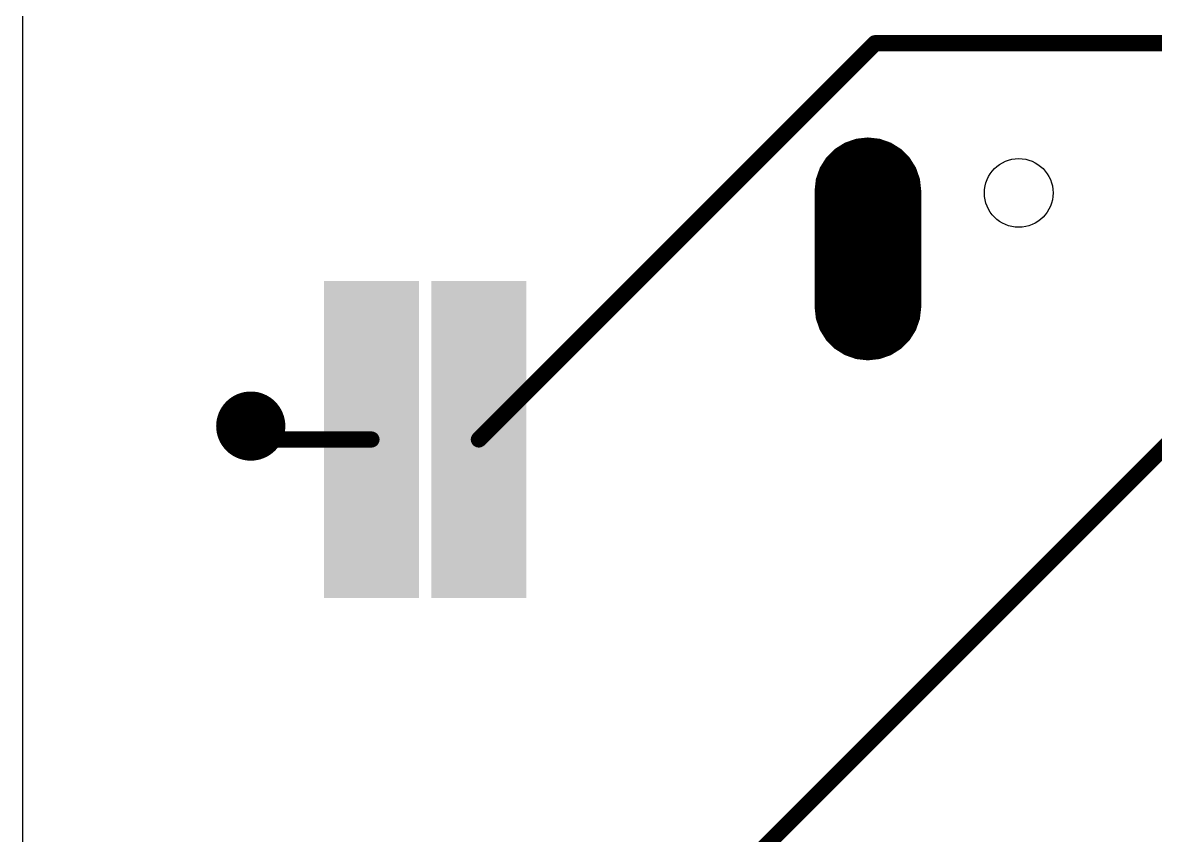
# Model space of a CAD drawing. Extents: x 71.1 to 96.5, y 45.7 to 74.6.
# Drawn here: x 71.12 to 81.84, y 62.8 to 70.49 of the extents above; entities that cross this region are included whole.
import ezdxf

# ---------------------------------------------------------------- set-up
doc = ezdxf.new("R2010")
doc.units = 0
for name, color, linetype in [('16', 132, 'CONTINUOUS'), ('17', 110, 'CONTINUOUS'), ('18', 110, 'CONTINUOUS'), ('20', 31, 'CONTINUOUS'), ('24', 53, 'CONTINUOUS')]:
    doc.layers.add(name, color=color, linetype=linetype)

# ---------------------------------------------------------------- blocks, each defined once
blk = doc.blocks.new('RECT')
blk.add_solid([(-0.5, -0.5), (0.5, -0.5), (-0.5, 0.5), (0.5, 0.5)])
blk = doc.blocks.new('LONGP100')
at = {"const_width": 1}
blk.add_lwpolyline([(-0.5, 0), (0.5, 0)], dxfattribs=at)
at = {"const_width": 0.5}
for points in [[(-0.5, 0.25, 1), (-0.5, -0.25)], [(0.5, -0.25, 1), (0.5, 0.25)]]:
    blk.add_lwpolyline(points, format="xyb", dxfattribs=at)
blk = doc.blocks.new('ROUNDV')
at = {"const_width": 0.5}
blk.add_lwpolyline([(0, -0.25, 1), (0, 0.25, 1), (0, -0.25)], format="xyb", dxfattribs=at)

msp = doc.modelspace()

# ---------------------------------------------------------------- linework, layer by layer
at = {"layer": '16'}
for points, const_width in [([(75.438, 66.548), (79.1892, 70.2992)], 0.1524), ([(79.1892, 70.2992), (88.7048, 70.2992)], 0.1524), ([(79.0097, 69.3895), (78.9041, 69.3525)], 0.01), ([(78.9541, 69.37), (79.2879, 69.37)], 0.01), ([(78.9827, 69.38), (79.2593, 69.38)], 0.01), ([(79.121, 69.402), (79.0097, 69.3895)], 0.01), ([(79.0145, 69.39), (79.2275, 69.39)], 0.01), ([(79.1033, 69.4), (79.1388, 69.4)], 0.01), ([(79.2323, 69.3895), (79.121, 69.402)], 0.01), ([(79.3379, 69.3525), (79.2323, 69.3895)], 0.01), ([(78.8093, 69.2929), (78.7301, 69.2137)], 0.01), ([(78.7763, 69.26), (79.4657, 69.26)], 0.01), ([(78.7863, 69.27), (79.4557, 69.27)], 0.01), ([(78.7963, 69.28), (79.4457, 69.28)], 0.01), ([(78.8063, 69.29), (79.4357, 69.29)], 0.01), ([(78.9041, 69.3525), (78.8093, 69.2929)], 0.01), ([(78.8205, 69.3), (79.4215, 69.3)], 0.01), ([(78.8364, 69.31), (79.4056, 69.31)], 0.01), ([(78.8524, 69.32), (79.3896, 69.32)], 0.01), ([(78.8683, 69.33), (79.3737, 69.33)], 0.01), ([(78.8842, 69.34), (79.3578, 69.34)], 0.01), ([(78.9001, 69.35), (79.3419, 69.35)], 0.01), ([(78.9255, 69.36), (79.3165, 69.36)], 0.01), ([(79.4327, 69.2929), (79.3379, 69.3525)], 0.01), ([(79.5119, 69.2137), (79.4327, 69.2929)], 0.01), ([(78.7301, 69.2137), (78.6705, 69.1189)], 0.01), ([(78.6963, 69.16), (79.5457, 69.16)], 0.01), ([(78.7026, 69.17), (79.5394, 69.17)], 0.01), ([(78.7089, 69.18), (79.5331, 69.18)], 0.01), ([(78.7152, 69.19), (79.5268, 69.19)], 0.01), ([(78.7215, 69.2), (79.5206, 69.2)], 0.01), ([(78.7277, 69.21), (79.5143, 69.21)], 0.01), ([(78.7363, 69.22), (79.5057, 69.22)], 0.01), ([(78.7463, 69.23), (79.4957, 69.23)], 0.01), ([(78.7563, 69.24), (79.4857, 69.24)], 0.01), ([(78.7663, 69.25), (79.4757, 69.25)], 0.01), ([(79.5715, 69.1189), (79.5119, 69.2137)], 0.01), ([(78.6705, 69.1189), (78.6335, 69.0133)], 0.01), ([(78.6464, 69.05), (79.5956, 69.05)], 0.01), ([(78.6499, 69.06), (79.5921, 69.06)], 0.01), ([(78.6534, 69.07), (79.5886, 69.07)], 0.01), ([(78.6569, 69.08), (79.5851, 69.08)], 0.01), ([(78.6604, 69.09), (79.5816, 69.09)], 0.01), ([(78.6639, 69.1), (79.5781, 69.1)], 0.01), ([(78.6674, 69.11), (79.5746, 69.11)], 0.01), ([(78.6712, 69.12), (79.5708, 69.12)], 0.01), ([(78.6775, 69.13), (79.5645, 69.13)], 0.01), ([(78.6838, 69.14), (79.5583, 69.14)], 0.01), ([(78.69, 69.15), (79.552, 69.15)], 0.01), ([(79.6085, 69.0133), (79.5715, 69.1189)], 0.01), ([(78.6335, 69.0133), (78.621, 68.902)], 0.01), ([(78.6253, 68.94), (79.6167, 68.94)], 0.01), ([(78.6264, 68.95), (79.6156, 68.95)], 0.01), ([(78.6275, 68.96), (79.6145, 68.96)], 0.01), ([(78.6287, 68.97), (79.6133, 68.97)], 0.01), ([(78.6298, 68.98), (79.6122, 68.98)], 0.01), ([(78.6309, 68.99), (79.6111, 68.99)], 0.01), ([(78.632, 69), (79.61, 69)], 0.01), ([(78.6332, 69.01), (79.6088, 69.01)], 0.01), ([(78.6359, 69.02), (79.6061, 69.02)], 0.01), ([(78.6394, 69.03), (79.6026, 69.03)], 0.01), ([(78.6429, 69.04), (79.5991, 69.04)], 0.01), ([(79.621, 68.902), (79.6085, 69.0133)], 0.01), ([(78.621, 68.902), (78.621, 67.802)], 0.01), ([(78.621, 68.9), (79.621, 68.9)], 0.01), ([(78.621, 68.89), (79.621, 68.89)], 0.01), ([(78.621, 68.88), (79.621, 68.88)], 0.01), ([(78.621, 68.87), (79.621, 68.87)], 0.01), ([(78.621, 68.86), (79.621, 68.86)], 0.01), ([(78.621, 68.85), (79.621, 68.85)], 0.01), ([(78.621, 68.84), (79.621, 68.84)], 0.01), ([(78.621, 68.83), (79.621, 68.83)], 0.01), ([(78.6219, 68.91), (79.6201, 68.91)], 0.01), ([(78.623, 68.92), (79.619, 68.92)], 0.01), ([(78.6242, 68.93), (79.6178, 68.93)], 0.01), ([(79.621, 67.802), (79.621, 68.902)], 0.01), ([(78.621, 68.82), (79.621, 68.82)], 0.01), ([(78.621, 68.81), (79.621, 68.81)], 0.01), ([(78.621, 68.8), (79.621, 68.8)], 0.01), ([(78.621, 68.79), (79.621, 68.79)], 0.01), ([(78.621, 68.78), (79.621, 68.78)], 0.01), ([(78.621, 68.77), (79.621, 68.77)], 0.01), ([(78.621, 68.76), (79.621, 68.76)], 0.01), ([(78.621, 68.75), (79.621, 68.75)], 0.01), ([(78.621, 68.74), (79.621, 68.74)], 0.01), ([(78.621, 68.73), (79.621, 68.73)], 0.01), ([(78.621, 68.72), (79.621, 68.72)], 0.01), ([(78.621, 68.71), (79.621, 68.71)], 0.01), ([(78.621, 68.7), (79.621, 68.7)], 0.01), ([(78.621, 68.69), (79.621, 68.69)], 0.01), ([(78.621, 68.68), (79.621, 68.68)], 0.01), ([(78.621, 68.67), (79.621, 68.67)], 0.01), ([(78.621, 68.66), (79.621, 68.66)], 0.01), ([(78.621, 68.65), (79.621, 68.65)], 0.01), ([(78.621, 68.64), (79.621, 68.64)], 0.01), ([(78.621, 68.63), (79.621, 68.63)], 0.01), ([(78.621, 68.62), (79.621, 68.62)], 0.01), ([(78.621, 68.61), (79.621, 68.61)], 0.01), ([(78.621, 68.6), (79.621, 68.6)], 0.01), ([(78.621, 68.59), (79.621, 68.59)], 0.01), ([(78.621, 68.58), (79.621, 68.58)], 0.01), ([(78.621, 68.57), (79.621, 68.57)], 0.01), ([(78.621, 68.56), (79.621, 68.56)], 0.01), ([(78.621, 68.55), (79.621, 68.55)], 0.01), ([(78.621, 68.54), (79.621, 68.54)], 0.01), ([(78.621, 68.53), (79.621, 68.53)], 0.01), ([(78.621, 68.52), (79.621, 68.52)], 0.01), ([(78.621, 68.51), (79.621, 68.51)], 0.01), ([(78.621, 68.5), (79.621, 68.5)], 0.01), ([(78.621, 68.49), (79.621, 68.49)], 0.01), ([(78.621, 68.48), (79.621, 68.48)], 0.01), ([(78.621, 68.47), (79.621, 68.47)], 0.01), ([(78.621, 68.46), (79.621, 68.46)], 0.01), ([(78.621, 68.45), (79.621, 68.45)], 0.01), ([(78.621, 68.44), (79.621, 68.44)], 0.01), ([(78.621, 68.43), (79.621, 68.43)], 0.01), ([(78.621, 68.42), (79.621, 68.42)], 0.01), ([(78.621, 68.41), (79.621, 68.41)], 0.01), ([(78.621, 68.4), (79.621, 68.4)], 0.01), ([(78.621, 68.39), (79.621, 68.39)], 0.01), ([(78.621, 68.38), (79.621, 68.38)], 0.01), ([(78.621, 68.37), (79.621, 68.37)], 0.01), ([(78.621, 68.36), (79.621, 68.36)], 0.01), ([(78.621, 68.35), (79.621, 68.35)], 0.01), ([(78.621, 68.34), (79.621, 68.34)], 0.01), ([(78.621, 68.33), (79.621, 68.33)], 0.01), ([(78.621, 68.32), (79.621, 68.32)], 0.01), ([(78.621, 68.31), (79.621, 68.31)], 0.01), ([(78.621, 68.3), (79.621, 68.3)], 0.01), ([(78.621, 68.29), (79.621, 68.29)], 0.01), ([(78.621, 68.28), (79.621, 68.28)], 0.01), ([(78.621, 68.27), (79.621, 68.27)], 0.01), ([(78.621, 68.26), (79.621, 68.26)], 0.01), ([(78.621, 68.25), (79.621, 68.25)], 0.01), ([(78.621, 68.24), (79.621, 68.24)], 0.01), ([(78.621, 68.23), (79.621, 68.23)], 0.01), ([(78.621, 68.22), (79.621, 68.22)], 0.01), ([(78.621, 68.21), (79.621, 68.21)], 0.01), ([(78.621, 68.2), (79.621, 68.2)], 0.01), ([(78.621, 68.19), (79.621, 68.19)], 0.01), ([(78.621, 68.18), (79.621, 68.18)], 0.01), ([(78.621, 68.17), (79.621, 68.17)], 0.01), ([(78.621, 68.16), (79.621, 68.16)], 0.01), ([(78.621, 68.15), (79.621, 68.15)], 0.01), ([(78.621, 68.14), (79.621, 68.14)], 0.01), ([(78.621, 68.13), (79.621, 68.13)], 0.01), ([(78.621, 68.12), (79.621, 68.12)], 0.01), ([(78.621, 68.11), (79.621, 68.11)], 0.01), ([(78.621, 68.1), (79.621, 68.1)], 0.01), ([(78.621, 68.09), (79.621, 68.09)], 0.01), ([(78.621, 68.08), (79.621, 68.08)], 0.01), ([(78.621, 68.07), (79.621, 68.07)], 0.01), ([(78.621, 68.06), (79.621, 68.06)], 0.01), ([(78.621, 68.05), (79.621, 68.05)], 0.01), ([(78.621, 68.04), (79.621, 68.04)], 0.01), ([(78.621, 68.03), (79.621, 68.03)], 0.01), ([(78.621, 68.02), (79.621, 68.02)], 0.01), ([(78.621, 68.01), (79.621, 68.01)], 0.01), ([(78.621, 68), (79.621, 68)], 0.01), ([(78.621, 67.99), (79.621, 67.99)], 0.01), ([(78.621, 67.98), (79.621, 67.98)], 0.01), ([(78.621, 67.97), (79.621, 67.97)], 0.01), ([(78.621, 67.96), (79.621, 67.96)], 0.01), ([(78.621, 67.95), (79.621, 67.95)], 0.01), ([(78.621, 67.94), (79.621, 67.94)], 0.01), ([(78.621, 67.93), (79.621, 67.93)], 0.01), ([(78.621, 67.92), (79.621, 67.92)], 0.01), ([(78.621, 67.91), (79.621, 67.91)], 0.01), ([(78.621, 67.9), (79.621, 67.9)], 0.01), ([(78.621, 67.89), (79.621, 67.89)], 0.01), ([(78.621, 67.88), (79.621, 67.88)], 0.01), ([(78.621, 67.87), (79.621, 67.87)], 0.01), ([(78.621, 67.86), (79.621, 67.86)], 0.01), ([(78.621, 67.85), (79.621, 67.85)], 0.01), ([(78.621, 67.84), (79.621, 67.84)], 0.01), ([(78.621, 67.83), (79.621, 67.83)], 0.01), ([(78.621, 67.82), (79.621, 67.82)], 0.01), ([(78.621, 67.81), (79.621, 67.81)], 0.01), ([(78.621, 67.802), (78.6335, 67.6907)], 0.01), ([(78.6212, 67.8), (79.6208, 67.8)], 0.01), ([(78.6223, 67.79), (79.6196, 67.79)], 0.01), ([(78.6235, 67.78), (79.6185, 67.78)], 0.01), ([(78.6246, 67.77), (79.6174, 67.77)], 0.01), ([(78.6257, 67.76), (79.6163, 67.76)], 0.01), ([(79.6085, 67.6907), (79.621, 67.802)], 0.01), ([(78.6269, 67.75), (79.6151, 67.75)], 0.01), ([(78.628, 67.74), (79.614, 67.74)], 0.01), ([(78.6291, 67.73), (79.6129, 67.73)], 0.01), ([(78.6302, 67.72), (79.6118, 67.72)], 0.01), ([(78.6314, 67.71), (79.6106, 67.71)], 0.01), ([(78.6325, 67.7), (79.6095, 67.7)], 0.01), ([(78.6335, 67.6907), (78.6705, 67.5851)], 0.01), ([(78.6338, 67.69), (79.6082, 67.69)], 0.01), ([(78.6373, 67.68), (79.6047, 67.68)], 0.01), ([(78.6408, 67.67), (79.6012, 67.67)], 0.01), ([(78.6443, 67.66), (79.5977, 67.66)], 0.01), ([(78.6478, 67.65), (79.5942, 67.65)], 0.01), ([(79.5715, 67.5851), (79.6085, 67.6907)], 0.01), ([(78.6513, 67.64), (79.5907, 67.64)], 0.01), ([(78.6548, 67.63), (79.5872, 67.63)], 0.01), ([(78.6583, 67.62), (79.5837, 67.62)], 0.01), ([(78.6618, 67.61), (79.5802, 67.61)], 0.01), ([(78.6653, 67.6), (79.5767, 67.6)], 0.01), ([(78.6688, 67.59), (79.5732, 67.59)], 0.01), ([(78.6705, 67.5851), (78.7301, 67.4903)], 0.01), ([(78.6737, 67.58), (79.5683, 67.58)], 0.01), ([(78.68, 67.57), (79.562, 67.57)], 0.01), ([(78.6863, 67.56), (79.5557, 67.56)], 0.01), ([(78.6925, 67.55), (79.5495, 67.55)], 0.01), ([(79.5119, 67.4903), (79.5715, 67.5851)], 0.01), ([(78.6988, 67.54), (79.5432, 67.54)], 0.01), ([(78.7051, 67.53), (79.5369, 67.53)], 0.01), ([(78.7114, 67.52), (79.5306, 67.52)], 0.01), ([(78.7177, 67.51), (79.5243, 67.51)], 0.01), ([(78.724, 67.5), (79.518, 67.5)], 0.01), ([(78.7301, 67.4903), (78.8093, 67.4111)], 0.01), ([(78.7303, 67.49), (79.5117, 67.49)], 0.01), ([(78.7403, 67.48), (79.5017, 67.48)], 0.01), ([(78.7503, 67.47), (79.4917, 67.47)], 0.01), ([(78.7603, 67.46), (79.4817, 67.46)], 0.01), ([(78.7703, 67.45), (79.4717, 67.45)], 0.01), ([(78.7803, 67.44), (79.4617, 67.44)], 0.01), ([(79.4327, 67.4111), (79.5119, 67.4903)], 0.01), ([(77.8792, 62.4287), (82.7323, 67.2818)], 0.1524), ([(78.7903, 67.43), (79.4517, 67.43)], 0.01), ([(78.8003, 67.42), (79.4417, 67.42)], 0.01), ([(78.8093, 67.4111), (78.9041, 67.3515)], 0.01), ([(78.811, 67.41), (79.431, 67.41)], 0.01), ([(78.8269, 67.4), (79.4151, 67.4)], 0.01), ([(78.8428, 67.39), (79.3992, 67.39)], 0.01), ([(78.8587, 67.38), (79.3833, 67.38)], 0.01), ([(78.8746, 67.37), (79.3674, 67.37)], 0.01), ([(78.8906, 67.36), (79.3514, 67.36)], 0.01), ([(78.9041, 67.3515), (79.0097, 67.3145)], 0.01), ([(78.9084, 67.35), (79.3336, 67.35)], 0.01), ([(78.937, 67.34), (79.305, 67.34)], 0.01), ([(78.9655, 67.33), (79.2764, 67.33)], 0.01), ([(79.2323, 67.3145), (79.3379, 67.3515)], 0.01), ([(79.3379, 67.3515), (79.4327, 67.4111)], 0.01), ([(78.9941, 67.32), (79.2479, 67.32)], 0.01), ([(79.0097, 67.3145), (79.121, 67.302)], 0.01), ([(79.05, 67.31), (79.192, 67.31)], 0.01), ([(79.121, 67.302), (79.2323, 67.3145)], 0.01), ([(73.279, 66.675), (73.406, 66.548)], 0.1524), ([(73.406, 66.548), (74.422, 66.548)], 0.1524)]:
    msp.add_lwpolyline(points, dxfattribs=dict(at, const_width=const_width))
for points, const_width in [([(79.1892, 70.3373, 1), (79.1892, 70.2611)], 0.0762), ([(79.2161, 70.2723, 1), (79.1623, 70.3261)], 0.0762), ([(78.9541, 69.3725, 1), (78.9541, 69.3675)], 0.005), ([(78.9827, 69.3825, 1), (78.9827, 69.3775)], 0.005), ([(79.0095, 69.3919, 1), (79.01, 69.387)], 0.005), ([(79.0106, 69.3871, 1), (79.0089, 69.3918)], 0.005), ([(79.0145, 69.3925, 1), (79.0145, 69.3875)], 0.005), ([(79.1033, 69.4025, 1), (79.1033, 69.3975)], 0.005), ([(79.1213, 69.4045, 1), (79.1207, 69.3995)], 0.005), ([(79.1213, 69.3995, 1), (79.1207, 69.4045)], 0.005), ([(79.1388, 69.3975, 1), (79.1388, 69.4025)], 0.005), ([(79.2275, 69.3875, 1), (79.2275, 69.3925)], 0.005), ([(79.2331, 69.3918, 1), (79.2314, 69.3871)], 0.005), ([(79.232, 69.387, 1), (79.2325, 69.3919)], 0.005), ([(79.2593, 69.3775, 1), (79.2593, 69.3825)], 0.005), ([(79.2879, 69.3675, 1), (79.2879, 69.3725)], 0.005), ([(78.7763, 69.2625, 1), (78.7763, 69.2575)], 0.005), ([(78.7863, 69.2725, 1), (78.7863, 69.2675)], 0.005), ([(78.7963, 69.2825, 1), (78.7963, 69.2775)], 0.005), ([(78.8063, 69.2925, 1), (78.8063, 69.2875)], 0.005), ([(78.8079, 69.295, 1), (78.8106, 69.2908)], 0.005), ([(78.811, 69.2911, 1), (78.8075, 69.2947)], 0.005), ([(78.8205, 69.3025, 1), (78.8205, 69.2975)], 0.005), ([(78.8364, 69.3125, 1), (78.8364, 69.3075)], 0.005), ([(78.8524, 69.3225, 1), (78.8524, 69.3175)], 0.005), ([(78.8683, 69.3325, 1), (78.8683, 69.3275)], 0.005), ([(78.8842, 69.3425, 1), (78.8842, 69.3375)], 0.005), ([(78.9001, 69.3525, 1), (78.9001, 69.3475)], 0.005), ([(78.9032, 69.3548, 1), (78.9049, 69.3501)], 0.005), ([(78.9054, 69.3504, 1), (78.9027, 69.3546)], 0.005), ([(78.9255, 69.3625, 1), (78.9255, 69.3575)], 0.005), ([(79.3165, 69.3575, 1), (79.3165, 69.3625)], 0.005), ([(79.3393, 69.3546, 1), (79.3366, 69.3504)], 0.005), ([(79.3371, 69.3501, 1), (79.3388, 69.3548)], 0.005), ([(79.3419, 69.3475, 1), (79.3419, 69.3525)], 0.005), ([(79.3578, 69.3375, 1), (79.3578, 69.3425)], 0.005), ([(79.3737, 69.3275, 1), (79.3737, 69.3325)], 0.005), ([(79.3896, 69.3175, 1), (79.3896, 69.3225)], 0.005), ([(79.4056, 69.3075, 1), (79.4056, 69.3125)], 0.005), ([(79.4215, 69.2975, 1), (79.4215, 69.3025)], 0.005), ([(79.4345, 69.2947, 1), (79.431, 69.2911)], 0.005), ([(79.4314, 69.2908, 1), (79.4341, 69.295)], 0.005), ([(79.4357, 69.2875, 1), (79.4357, 69.2925)], 0.005), ([(79.4457, 69.2775, 1), (79.4457, 69.2825)], 0.005), ([(79.4557, 69.2675, 1), (79.4557, 69.2725)], 0.005), ([(79.4657, 69.2575, 1), (79.4657, 69.2625)], 0.005), ([(78.6963, 69.1625, 1), (78.6963, 69.1575)], 0.005), ([(78.7026, 69.1725, 1), (78.7026, 69.1675)], 0.005), ([(78.7089, 69.1825, 1), (78.7089, 69.1775)], 0.005), ([(78.7152, 69.1925, 1), (78.7152, 69.1875)], 0.005), ([(78.7215, 69.2025, 1), (78.7215, 69.1975)], 0.005), ([(78.7277, 69.2125, 1), (78.7277, 69.2075)], 0.005), ([(78.7283, 69.2155, 1), (78.7319, 69.212)], 0.005), ([(78.7322, 69.2124, 1), (78.728, 69.2151)], 0.005), ([(78.7363, 69.2225, 1), (78.7363, 69.2175)], 0.005), ([(78.7463, 69.2325, 1), (78.7463, 69.2275)], 0.005), ([(78.7563, 69.2425, 1), (78.7563, 69.2375)], 0.005), ([(78.7663, 69.2525, 1), (78.7663, 69.2475)], 0.005), ([(79.4757, 69.2475, 1), (79.4757, 69.2525)], 0.005), ([(79.4857, 69.2375, 1), (79.4857, 69.2425)], 0.005), ([(79.4957, 69.2275, 1), (79.4957, 69.2325)], 0.005), ([(79.5057, 69.2175, 1), (79.5057, 69.2225)], 0.005), ([(79.514, 69.2151, 1), (79.5098, 69.2124)], 0.005), ([(79.5101, 69.212, 1), (79.5137, 69.2155)], 0.005), ([(79.5143, 69.2075, 1), (79.5143, 69.2125)], 0.005), ([(79.5206, 69.1975, 1), (79.5206, 69.2025)], 0.005), ([(79.5268, 69.1875, 1), (79.5268, 69.1925)], 0.005), ([(79.5331, 69.1775, 1), (79.5331, 69.1825)], 0.005), ([(79.5394, 69.1675, 1), (79.5394, 69.1725)], 0.005), ([(79.5457, 69.1575, 1), (79.5457, 69.1625)], 0.005), ([(78.6464, 69.0525, 1), (78.6464, 69.0475)], 0.005), ([(78.6499, 69.0625, 1), (78.6499, 69.0575)], 0.005), ([(78.6534, 69.0725, 1), (78.6534, 69.0675)], 0.005), ([(78.6569, 69.0825, 1), (78.6569, 69.0775)], 0.005), ([(78.6604, 69.0925, 1), (78.6604, 69.0875)], 0.005), ([(78.6639, 69.1025, 1), (78.6639, 69.0975)], 0.005), ([(78.6674, 69.1125, 1), (78.6674, 69.1075)], 0.005), ([(78.6684, 69.1203, 1), (78.6726, 69.1176)], 0.005), ([(78.6729, 69.1181, 1), (78.6682, 69.1198)], 0.005), ([(78.6712, 69.1225, 1), (78.6712, 69.1175)], 0.005), ([(78.6775, 69.1325, 1), (78.6775, 69.1275)], 0.005), ([(78.6838, 69.1425, 1), (78.6838, 69.1375)], 0.005), ([(78.69, 69.1525, 1), (78.69, 69.1475)], 0.005), ([(79.552, 69.1475, 1), (79.552, 69.1525)], 0.005), ([(79.5583, 69.1375, 1), (79.5583, 69.1425)], 0.005), ([(79.5645, 69.1275, 1), (79.5645, 69.1325)], 0.005), ([(79.5738, 69.1198, 1), (79.5691, 69.1181)], 0.005), ([(79.5694, 69.1176, 1), (79.5736, 69.1203)], 0.005), ([(79.5708, 69.1175, 1), (79.5708, 69.1225)], 0.005), ([(79.5746, 69.1075, 1), (79.5746, 69.1125)], 0.005), ([(79.5781, 69.0975, 1), (79.5781, 69.1025)], 0.005), ([(79.5816, 69.0875, 1), (79.5816, 69.0925)], 0.005), ([(79.5851, 69.0775, 1), (79.5851, 69.0825)], 0.005), ([(79.5886, 69.0675, 1), (79.5886, 69.0725)], 0.005), ([(79.5921, 69.0575, 1), (79.5921, 69.0625)], 0.005), ([(79.5956, 69.0475, 1), (79.5956, 69.0525)], 0.005), ([(78.6253, 68.9425, 1), (78.6253, 68.9375)], 0.005), ([(78.6264, 68.9525, 1), (78.6264, 68.9475)], 0.005), ([(78.6275, 68.9625, 1), (78.6275, 68.9575)], 0.005), ([(78.6287, 68.9725, 1), (78.6287, 68.9675)], 0.005), ([(78.6298, 68.9825, 1), (78.6298, 68.9775)], 0.005), ([(78.6309, 68.9925, 1), (78.6309, 68.9875)], 0.005), ([(78.632, 69.0025, 1), (78.632, 68.9975)], 0.005), ([(78.6332, 69.0125, 1), (78.6332, 69.0075)], 0.005), ([(78.636, 69.013, 1), (78.6311, 69.0135)], 0.005), ([(78.6312, 69.0141, 1), (78.6359, 69.0124)], 0.005), ([(78.6359, 69.0225, 1), (78.6359, 69.0175)], 0.005), ([(78.6394, 69.0325, 1), (78.6394, 69.0275)], 0.005), ([(78.6429, 69.0425, 1), (78.6429, 69.0375)], 0.005), ([(79.5991, 69.0375, 1), (79.5991, 69.0425)], 0.005), ([(79.6026, 69.0275, 1), (79.6026, 69.0325)], 0.005), ([(79.6109, 69.0135, 1), (79.606, 69.013)], 0.005), ([(79.6061, 69.0175, 1), (79.6061, 69.0225)], 0.005), ([(79.6061, 69.0124, 1), (79.6108, 69.0141)], 0.005), ([(79.6088, 69.0075, 1), (79.6088, 69.0125)], 0.005), ([(79.61, 68.9975, 1), (79.61, 69.0025)], 0.005), ([(79.6111, 68.9875, 1), (79.6111, 68.9925)], 0.005), ([(79.6122, 68.9775, 1), (79.6122, 68.9825)], 0.005), ([(79.6133, 68.9675, 1), (79.6133, 68.9725)], 0.005), ([(79.6145, 68.9575, 1), (79.6145, 68.9625)], 0.005), ([(79.6156, 68.9475, 1), (79.6156, 68.9525)], 0.005), ([(79.6167, 68.9375, 1), (79.6167, 68.9425)], 0.005), ([(78.6235, 68.902, 1), (78.6185, 68.902)], 0.005), ([(78.621, 68.9025, 1), (78.621, 68.8975)], 0.005), ([(78.6185, 68.9023, 1), (78.6235, 68.9017)], 0.005), ([(78.621, 68.8925, 1), (78.621, 68.8875)], 0.005), ([(78.621, 68.8825, 1), (78.621, 68.8775)], 0.005), ([(78.621, 68.8725, 1), (78.621, 68.8675)], 0.005), ([(78.621, 68.8625, 1), (78.621, 68.8575)], 0.005), ([(78.621, 68.8525, 1), (78.621, 68.8475)], 0.005), ([(78.621, 68.8425, 1), (78.621, 68.8375)], 0.005), ([(78.621, 68.8325, 1), (78.621, 68.8275)], 0.005), ([(78.6219, 68.9125, 1), (78.6219, 68.9075)], 0.005), ([(78.623, 68.9225, 1), (78.623, 68.9175)], 0.005), ([(78.6242, 68.9325, 1), (78.6242, 68.9275)], 0.005), ([(79.6178, 68.9275, 1), (79.6178, 68.9325)], 0.005), ([(79.6235, 68.902, 1), (79.6185, 68.902)], 0.005), ([(79.6185, 68.9017, 1), (79.6235, 68.9023)], 0.005), ([(79.619, 68.9175, 1), (79.619, 68.9225)], 0.005), ([(79.6201, 68.9075, 1), (79.6201, 68.9125)], 0.005), ([(79.621, 68.8975, 1), (79.621, 68.9025)], 0.005), ([(79.621, 68.8875, 1), (79.621, 68.8925)], 0.005), ([(79.621, 68.8775, 1), (79.621, 68.8825)], 0.005), ([(79.621, 68.8675, 1), (79.621, 68.8725)], 0.005), ([(79.621, 68.8575, 1), (79.621, 68.8625)], 0.005), ([(79.621, 68.8475, 1), (79.621, 68.8525)], 0.005), ([(79.621, 68.8375, 1), (79.621, 68.8425)], 0.005), ([(79.621, 68.8275, 1), (79.621, 68.8325)], 0.005), ([(78.621, 68.8225, 1), (78.621, 68.8175)], 0.005), ([(78.621, 68.8125, 1), (78.621, 68.8075)], 0.005), ([(78.621, 68.8025, 1), (78.621, 68.7975)], 0.005), ([(78.621, 68.7925, 1), (78.621, 68.7875)], 0.005), ([(78.621, 68.7825, 1), (78.621, 68.7775)], 0.005), ([(78.621, 68.7725, 1), (78.621, 68.7675)], 0.005), ([(78.621, 68.7625, 1), (78.621, 68.7575)], 0.005), ([(78.621, 68.7525, 1), (78.621, 68.7475)], 0.005), ([(78.621, 68.7425, 1), (78.621, 68.7375)], 0.005), ([(78.621, 68.7325, 1), (78.621, 68.7275)], 0.005), ([(79.621, 68.8175, 1), (79.621, 68.8225)], 0.005), ([(79.621, 68.8075, 1), (79.621, 68.8125)], 0.005), ([(79.621, 68.7975, 1), (79.621, 68.8025)], 0.005), ([(79.621, 68.7875, 1), (79.621, 68.7925)], 0.005), ([(79.621, 68.7775, 1), (79.621, 68.7825)], 0.005), ([(79.621, 68.7675, 1), (79.621, 68.7725)], 0.005), ([(79.621, 68.7575, 1), (79.621, 68.7625)], 0.005), ([(79.621, 68.7475, 1), (79.621, 68.7525)], 0.005), ([(79.621, 68.7375, 1), (79.621, 68.7425)], 0.005), ([(79.621, 68.7275, 1), (79.621, 68.7325)], 0.005), ([(78.621, 68.7225, 1), (78.621, 68.7175)], 0.005), ([(78.621, 68.7125, 1), (78.621, 68.7075)], 0.005), ([(78.621, 68.7025, 1), (78.621, 68.6975)], 0.005), ([(78.621, 68.6925, 1), (78.621, 68.6875)], 0.005), ([(78.621, 68.6825, 1), (78.621, 68.6775)], 0.005), ([(78.621, 68.6725, 1), (78.621, 68.6675)], 0.005), ([(78.621, 68.6625, 1), (78.621, 68.6575)], 0.005), ([(78.621, 68.6525, 1), (78.621, 68.6475)], 0.005), ([(78.621, 68.6425, 1), (78.621, 68.6375)], 0.005), ([(78.621, 68.6325, 1), (78.621, 68.6275)], 0.005), ([(78.621, 68.6225, 1), (78.621, 68.6175)], 0.005), ([(79.621, 68.7175, 1), (79.621, 68.7225)], 0.005), ([(79.621, 68.7075, 1), (79.621, 68.7125)], 0.005), ([(79.621, 68.6975, 1), (79.621, 68.7025)], 0.005), ([(79.621, 68.6875, 1), (79.621, 68.6925)], 0.005), ([(79.621, 68.6775, 1), (79.621, 68.6825)], 0.005), ([(79.621, 68.6675, 1), (79.621, 68.6725)], 0.005), ([(79.621, 68.6575, 1), (79.621, 68.6625)], 0.005), ([(79.621, 68.6475, 1), (79.621, 68.6525)], 0.005), ([(79.621, 68.6375, 1), (79.621, 68.6425)], 0.005), ([(79.621, 68.6275, 1), (79.621, 68.6325)], 0.005), ([(79.621, 68.6175, 1), (79.621, 68.6225)], 0.005), ([(78.621, 68.6125, 1), (78.621, 68.6075)], 0.005), ([(78.621, 68.6025, 1), (78.621, 68.5975)], 0.005), ([(78.621, 68.5925, 1), (78.621, 68.5875)], 0.005), ([(78.621, 68.5825, 1), (78.621, 68.5775)], 0.005), ([(78.621, 68.5725, 1), (78.621, 68.5675)], 0.005), ([(78.621, 68.5625, 1), (78.621, 68.5575)], 0.005), ([(78.621, 68.5525, 1), (78.621, 68.5475)], 0.005), ([(78.621, 68.5425, 1), (78.621, 68.5375)], 0.005), ([(78.621, 68.5325, 1), (78.621, 68.5275)], 0.005), ([(78.621, 68.5225, 1), (78.621, 68.5175)], 0.005), ([(78.621, 68.5125, 1), (78.621, 68.5075)], 0.005), ([(79.621, 68.6075, 1), (79.621, 68.6125)], 0.005), ([(79.621, 68.5975, 1), (79.621, 68.6025)], 0.005), ([(79.621, 68.5875, 1), (79.621, 68.5925)], 0.005), ([(79.621, 68.5775, 1), (79.621, 68.5825)], 0.005), ([(79.621, 68.5675, 1), (79.621, 68.5725)], 0.005), ([(79.621, 68.5575, 1), (79.621, 68.5625)], 0.005), ([(79.621, 68.5475, 1), (79.621, 68.5525)], 0.005), ([(79.621, 68.5375, 1), (79.621, 68.5425)], 0.005), ([(79.621, 68.5275, 1), (79.621, 68.5325)], 0.005), ([(79.621, 68.5175, 1), (79.621, 68.5225)], 0.005), ([(79.621, 68.5075, 1), (79.621, 68.5125)], 0.005), ([(78.621, 68.5025, 1), (78.621, 68.4975)], 0.005), ([(78.621, 68.4925, 1), (78.621, 68.4875)], 0.005), ([(78.621, 68.4825, 1), (78.621, 68.4775)], 0.005), ([(78.621, 68.4725, 1), (78.621, 68.4675)], 0.005), ([(78.621, 68.4625, 1), (78.621, 68.4575)], 0.005), ([(78.621, 68.4525, 1), (78.621, 68.4475)], 0.005), ([(78.621, 68.4425, 1), (78.621, 68.4375)], 0.005), ([(78.621, 68.4325, 1), (78.621, 68.4275)], 0.005), ([(78.621, 68.4225, 1), (78.621, 68.4175)], 0.005), ([(78.621, 68.4125, 1), (78.621, 68.4075)], 0.005), ([(79.621, 68.4975, 1), (79.621, 68.5025)], 0.005), ([(79.621, 68.4875, 1), (79.621, 68.4925)], 0.005), ([(79.621, 68.4775, 1), (79.621, 68.4825)], 0.005), ([(79.621, 68.4675, 1), (79.621, 68.4725)], 0.005), ([(79.621, 68.4575, 1), (79.621, 68.4625)], 0.005), ([(79.621, 68.4475, 1), (79.621, 68.4525)], 0.005), ([(79.621, 68.4375, 1), (79.621, 68.4425)], 0.005), ([(79.621, 68.4275, 1), (79.621, 68.4325)], 0.005), ([(79.621, 68.4175, 1), (79.621, 68.4225)], 0.005), ([(79.621, 68.4075, 1), (79.621, 68.4125)], 0.005), ([(78.621, 68.4025, 1), (78.621, 68.3975)], 0.005), ([(78.621, 68.3925, 1), (78.621, 68.3875)], 0.005), ([(78.621, 68.3825, 1), (78.621, 68.3775)], 0.005), ([(78.621, 68.3725, 1), (78.621, 68.3675)], 0.005), ([(78.621, 68.3625, 1), (78.621, 68.3575)], 0.005), ([(78.621, 68.3525, 1), (78.621, 68.3475)], 0.005), ([(78.621, 68.3425, 1), (78.621, 68.3375)], 0.005), ([(78.621, 68.3325, 1), (78.621, 68.3275)], 0.005), ([(78.621, 68.3225, 1), (78.621, 68.3175)], 0.005), ([(78.621, 68.3125, 1), (78.621, 68.3075)], 0.005), ([(78.621, 68.3025, 1), (78.621, 68.2975)], 0.005), ([(79.621, 68.3975, 1), (79.621, 68.4025)], 0.005), ([(79.621, 68.3875, 1), (79.621, 68.3925)], 0.005), ([(79.621, 68.3775, 1), (79.621, 68.3825)], 0.005), ([(79.621, 68.3675, 1), (79.621, 68.3725)], 0.005), ([(79.621, 68.3575, 1), (79.621, 68.3625)], 0.005), ([(79.621, 68.3475, 1), (79.621, 68.3525)], 0.005), ([(79.621, 68.3375, 1), (79.621, 68.3425)], 0.005), ([(79.621, 68.3275, 1), (79.621, 68.3325)], 0.005), ([(79.621, 68.3175, 1), (79.621, 68.3225)], 0.005), ([(79.621, 68.3075, 1), (79.621, 68.3125)], 0.005), ([(79.621, 68.2975, 1), (79.621, 68.3025)], 0.005), ([(78.621, 68.2925, 1), (78.621, 68.2875)], 0.005), ([(78.621, 68.2825, 1), (78.621, 68.2775)], 0.005), ([(78.621, 68.2725, 1), (78.621, 68.2675)], 0.005), ([(78.621, 68.2625, 1), (78.621, 68.2575)], 0.005), ([(78.621, 68.2525, 1), (78.621, 68.2475)], 0.005), ([(78.621, 68.2425, 1), (78.621, 68.2375)], 0.005), ([(78.621, 68.2325, 1), (78.621, 68.2275)], 0.005), ([(78.621, 68.2225, 1), (78.621, 68.2175)], 0.005), ([(78.621, 68.2125, 1), (78.621, 68.2075)], 0.005), ([(78.621, 68.2025, 1), (78.621, 68.1975)], 0.005), ([(78.621, 68.1925, 1), (78.621, 68.1875)], 0.005), ([(79.621, 68.2875, 1), (79.621, 68.2925)], 0.005), ([(79.621, 68.2775, 1), (79.621, 68.2825)], 0.005), ([(79.621, 68.2675, 1), (79.621, 68.2725)], 0.005), ([(79.621, 68.2575, 1), (79.621, 68.2625)], 0.005), ([(79.621, 68.2475, 1), (79.621, 68.2525)], 0.005), ([(79.621, 68.2375, 1), (79.621, 68.2425)], 0.005), ([(79.621, 68.2275, 1), (79.621, 68.2325)], 0.005), ([(79.621, 68.2175, 1), (79.621, 68.2225)], 0.005), ([(79.621, 68.2075, 1), (79.621, 68.2125)], 0.005), ([(79.621, 68.1975, 1), (79.621, 68.2025)], 0.005), ([(79.621, 68.1875, 1), (79.621, 68.1925)], 0.005), ([(78.621, 68.1825, 1), (78.621, 68.1775)], 0.005), ([(78.621, 68.1725, 1), (78.621, 68.1675)], 0.005), ([(78.621, 68.1625, 1), (78.621, 68.1575)], 0.005), ([(78.621, 68.1525, 1), (78.621, 68.1475)], 0.005), ([(78.621, 68.1425, 1), (78.621, 68.1375)], 0.005), ([(78.621, 68.1325, 1), (78.621, 68.1275)], 0.005), ([(78.621, 68.1225, 1), (78.621, 68.1175)], 0.005), ([(78.621, 68.1125, 1), (78.621, 68.1075)], 0.005), ([(78.621, 68.1025, 1), (78.621, 68.0975)], 0.005), ([(78.621, 68.0925, 1), (78.621, 68.0875)], 0.005), ([(78.621, 68.0825, 1), (78.621, 68.0775)], 0.005), ([(79.621, 68.1775, 1), (79.621, 68.1825)], 0.005), ([(79.621, 68.1675, 1), (79.621, 68.1725)], 0.005), ([(79.621, 68.1575, 1), (79.621, 68.1625)], 0.005), ([(79.621, 68.1475, 1), (79.621, 68.1525)], 0.005), ([(79.621, 68.1375, 1), (79.621, 68.1425)], 0.005), ([(79.621, 68.1275, 1), (79.621, 68.1325)], 0.005), ([(79.621, 68.1175, 1), (79.621, 68.1225)], 0.005), ([(79.621, 68.1075, 1), (79.621, 68.1125)], 0.005), ([(79.621, 68.0975, 1), (79.621, 68.1025)], 0.005), ([(79.621, 68.0875, 1), (79.621, 68.0925)], 0.005), ([(79.621, 68.0775, 1), (79.621, 68.0825)], 0.005), ([(78.621, 68.0725, 1), (78.621, 68.0675)], 0.005), ([(78.621, 68.0625, 1), (78.621, 68.0575)], 0.005), ([(78.621, 68.0525, 1), (78.621, 68.0475)], 0.005), ([(78.621, 68.0425, 1), (78.621, 68.0375)], 0.005), ([(78.621, 68.0325, 1), (78.621, 68.0275)], 0.005), ([(78.621, 68.0225, 1), (78.621, 68.0175)], 0.005), ([(78.621, 68.0125, 1), (78.621, 68.0075)], 0.005), ([(78.621, 68.0025, 1), (78.621, 67.9975)], 0.005), ([(78.621, 67.9925, 1), (78.621, 67.9875)], 0.005), ([(78.621, 67.9825, 1), (78.621, 67.9775)], 0.005), ([(79.621, 68.0675, 1), (79.621, 68.0725)], 0.005), ([(79.621, 68.0575, 1), (79.621, 68.0625)], 0.005), ([(79.621, 68.0475, 1), (79.621, 68.0525)], 0.005), ([(79.621, 68.0375, 1), (79.621, 68.0425)], 0.005), ([(79.621, 68.0275, 1), (79.621, 68.0325)], 0.005), ([(79.621, 68.0175, 1), (79.621, 68.0225)], 0.005), ([(79.621, 68.0075, 1), (79.621, 68.0125)], 0.005), ([(79.621, 67.9975, 1), (79.621, 68.0025)], 0.005), ([(79.621, 67.9875, 1), (79.621, 67.9925)], 0.005), ([(79.621, 67.9775, 1), (79.621, 67.9825)], 0.005), ([(78.621, 67.9725, 1), (78.621, 67.9675)], 0.005), ([(78.621, 67.9625, 1), (78.621, 67.9575)], 0.005), ([(78.621, 67.9525, 1), (78.621, 67.9475)], 0.005), ([(78.621, 67.9425, 1), (78.621, 67.9375)], 0.005), ([(78.621, 67.9325, 1), (78.621, 67.9275)], 0.005), ([(78.621, 67.9225, 1), (78.621, 67.9175)], 0.005), ([(78.621, 67.9125, 1), (78.621, 67.9075)], 0.005), ([(78.621, 67.9025, 1), (78.621, 67.8975)], 0.005), ([(78.621, 67.8925, 1), (78.621, 67.8875)], 0.005), ([(78.621, 67.8825, 1), (78.621, 67.8775)], 0.005), ([(78.621, 67.8725, 1), (78.621, 67.8675)], 0.005), ([(79.621, 67.9675, 1), (79.621, 67.9725)], 0.005), ([(79.621, 67.9575, 1), (79.621, 67.9625)], 0.005), ([(79.621, 67.9475, 1), (79.621, 67.9525)], 0.005), ([(79.621, 67.9375, 1), (79.621, 67.9425)], 0.005), ([(79.621, 67.9275, 1), (79.621, 67.9325)], 0.005), ([(79.621, 67.9175, 1), (79.621, 67.9225)], 0.005), ([(79.621, 67.9075, 1), (79.621, 67.9125)], 0.005), ([(79.621, 67.8975, 1), (79.621, 67.9025)], 0.005), ([(79.621, 67.8875, 1), (79.621, 67.8925)], 0.005), ([(79.621, 67.8775, 1), (79.621, 67.8825)], 0.005), ([(79.621, 67.8675, 1), (79.621, 67.8725)], 0.005), ([(78.621, 67.8625, 1), (78.621, 67.8575)], 0.005), ([(78.621, 67.8525, 1), (78.621, 67.8475)], 0.005), ([(78.621, 67.8425, 1), (78.621, 67.8375)], 0.005), ([(78.621, 67.8325, 1), (78.621, 67.8275)], 0.005), ([(78.621, 67.8225, 1), (78.621, 67.8175)], 0.005), ([(78.621, 67.8125, 1), (78.621, 67.8075)], 0.005), ([(78.6235, 67.8023, 1), (78.6185, 67.8017)], 0.005), ([(78.6185, 67.802, 1), (78.6235, 67.802)], 0.005), ([(78.6212, 67.8025, 1), (78.6212, 67.7975)], 0.005), ([(78.6223, 67.7925, 1), (78.6223, 67.7875)], 0.005), ([(78.6235, 67.7825, 1), (78.6235, 67.7775)], 0.005), ([(78.6246, 67.7725, 1), (78.6246, 67.7675)], 0.005), ([(78.6257, 67.7625, 1), (78.6257, 67.7575)], 0.005), ([(79.6163, 67.7575, 1), (79.6163, 67.7625)], 0.005), ([(79.6174, 67.7675, 1), (79.6174, 67.7725)], 0.005), ([(79.6235, 67.8017, 1), (79.6185, 67.8023)], 0.005), ([(79.6185, 67.802, 1), (79.6235, 67.802)], 0.005), ([(79.6185, 67.7775, 1), (79.6185, 67.7825)], 0.005), ([(79.6196, 67.7875, 1), (79.6196, 67.7925)], 0.005), ([(79.6208, 67.7975, 1), (79.6208, 67.8025)], 0.005), ([(79.621, 67.8575, 1), (79.621, 67.8625)], 0.005), ([(79.621, 67.8475, 1), (79.621, 67.8525)], 0.005), ([(79.621, 67.8375, 1), (79.621, 67.8425)], 0.005), ([(79.621, 67.8275, 1), (79.621, 67.8325)], 0.005), ([(79.621, 67.8175, 1), (79.621, 67.8225)], 0.005), ([(79.621, 67.8075, 1), (79.621, 67.8125)], 0.005), ([(78.6269, 67.7525, 1), (78.6269, 67.7475)], 0.005), ([(78.628, 67.7425, 1), (78.628, 67.7375)], 0.005), ([(78.6291, 67.7325, 1), (78.6291, 67.7275)], 0.005), ([(78.6302, 67.7225, 1), (78.6302, 67.7175)], 0.005), ([(78.6314, 67.7125, 1), (78.6314, 67.7075)], 0.005), ([(78.6325, 67.7025, 1), (78.6325, 67.6975)], 0.005), ([(78.6359, 67.6916, 1), (78.6312, 67.6899)], 0.005), ([(78.6311, 67.6905, 1), (78.636, 67.691)], 0.005), ([(78.6338, 67.6925, 1), (78.6338, 67.6875)], 0.005), ([(78.6373, 67.6825, 1), (78.6373, 67.6775)], 0.005), ([(78.6408, 67.6725, 1), (78.6408, 67.6675)], 0.005), ([(78.6443, 67.6625, 1), (78.6443, 67.6575)], 0.005), ([(78.6478, 67.6525, 1), (78.6478, 67.6475)], 0.005), ([(79.5942, 67.6475, 1), (79.5942, 67.6525)], 0.005), ([(79.5977, 67.6575, 1), (79.5977, 67.6625)], 0.005), ([(79.6012, 67.6675, 1), (79.6012, 67.6725)], 0.005), ([(79.6047, 67.6775, 1), (79.6047, 67.6825)], 0.005), ([(79.606, 67.691, 1), (79.6109, 67.6905)], 0.005), ([(79.6108, 67.6899, 1), (79.6061, 67.6916)], 0.005), ([(79.6082, 67.6875, 1), (79.6082, 67.6925)], 0.005), ([(79.6095, 67.6975, 1), (79.6095, 67.7025)], 0.005), ([(79.6106, 67.7075, 1), (79.6106, 67.7125)], 0.005), ([(79.6118, 67.7175, 1), (79.6118, 67.7225)], 0.005), ([(79.6129, 67.7275, 1), (79.6129, 67.7325)], 0.005), ([(79.614, 67.7375, 1), (79.614, 67.7425)], 0.005), ([(79.6151, 67.7475, 1), (79.6151, 67.7525)], 0.005), ([(78.6513, 67.6425, 1), (78.6513, 67.6375)], 0.005), ([(78.6548, 67.6325, 1), (78.6548, 67.6275)], 0.005), ([(78.6583, 67.6225, 1), (78.6583, 67.6175)], 0.005), ([(78.6618, 67.6125, 1), (78.6618, 67.6075)], 0.005), ([(78.6653, 67.6025, 1), (78.6653, 67.5975)], 0.005), ([(78.6688, 67.5925, 1), (78.6688, 67.5875)], 0.005), ([(78.6726, 67.5864, 1), (78.6684, 67.5837)], 0.005), ([(78.6682, 67.5842, 1), (78.6729, 67.5859)], 0.005), ([(78.6737, 67.5825, 1), (78.6737, 67.5775)], 0.005), ([(78.68, 67.5725, 1), (78.68, 67.5675)], 0.005), ([(78.6863, 67.5625, 1), (78.6863, 67.5575)], 0.005), ([(78.6925, 67.5525, 1), (78.6925, 67.5475)], 0.005), ([(79.5495, 67.5475, 1), (79.5495, 67.5525)], 0.005), ([(79.5557, 67.5575, 1), (79.5557, 67.5625)], 0.005), ([(79.562, 67.5675, 1), (79.562, 67.5725)], 0.005), ([(79.5683, 67.5775, 1), (79.5683, 67.5825)], 0.005), ([(79.5691, 67.5859, 1), (79.5738, 67.5842)], 0.005), ([(79.5736, 67.5837, 1), (79.5694, 67.5864)], 0.005), ([(79.5732, 67.5875, 1), (79.5732, 67.5925)], 0.005), ([(79.5767, 67.5975, 1), (79.5767, 67.6025)], 0.005), ([(79.5802, 67.6075, 1), (79.5802, 67.6125)], 0.005), ([(79.5837, 67.6175, 1), (79.5837, 67.6225)], 0.005), ([(79.5872, 67.6275, 1), (79.5872, 67.6325)], 0.005), ([(79.5907, 67.6375, 1), (79.5907, 67.6425)], 0.005), ([(78.6988, 67.5425, 1), (78.6988, 67.5375)], 0.005), ([(78.7051, 67.5325, 1), (78.7051, 67.5275)], 0.005), ([(78.7114, 67.5225, 1), (78.7114, 67.5175)], 0.005), ([(78.7177, 67.5125, 1), (78.7177, 67.5075)], 0.005), ([(78.724, 67.5025, 1), (78.724, 67.4975)], 0.005), ([(78.7319, 67.492, 1), (78.7283, 67.4885)], 0.005), ([(78.7303, 67.4925, 1), (78.7303, 67.4875)], 0.005), ([(78.728, 67.4889, 1), (78.7322, 67.4916)], 0.005), ([(78.7403, 67.4825, 1), (78.7403, 67.4775)], 0.005), ([(78.7503, 67.4725, 1), (78.7503, 67.4675)], 0.005), ([(78.7603, 67.4625, 1), (78.7603, 67.4575)], 0.005), ([(78.7703, 67.4525, 1), (78.7703, 67.4475)], 0.005), ([(78.7803, 67.4425, 1), (78.7803, 67.4375)], 0.005), ([(79.4617, 67.4375, 1), (79.4617, 67.4425)], 0.005), ([(79.4717, 67.4475, 1), (79.4717, 67.4525)], 0.005), ([(79.4817, 67.4575, 1), (79.4817, 67.4625)], 0.005), ([(79.4917, 67.4675, 1), (79.4917, 67.4725)], 0.005), ([(79.5017, 67.4775, 1), (79.5017, 67.4825)], 0.005), ([(79.5098, 67.4916, 1), (79.514, 67.4889)], 0.005), ([(79.5137, 67.4885, 1), (79.5101, 67.492)], 0.005), ([(79.5117, 67.4875, 1), (79.5117, 67.4925)], 0.005), ([(79.518, 67.4975, 1), (79.518, 67.5025)], 0.005), ([(79.5243, 67.5075, 1), (79.5243, 67.5125)], 0.005), ([(79.5306, 67.5175, 1), (79.5306, 67.5225)], 0.005), ([(79.5369, 67.5275, 1), (79.5369, 67.5325)], 0.005), ([(79.5432, 67.5375, 1), (79.5432, 67.5425)], 0.005), ([(78.7903, 67.4325, 1), (78.7903, 67.4275)], 0.005), ([(78.8003, 67.4225, 1), (78.8003, 67.4175)], 0.005), ([(78.8106, 67.4132, 1), (78.8079, 67.409)], 0.005), ([(78.8075, 67.4093, 1), (78.811, 67.4129)], 0.005), ([(78.811, 67.4125, 1), (78.811, 67.4075)], 0.005), ([(78.8269, 67.4025, 1), (78.8269, 67.3975)], 0.005), ([(78.8428, 67.3925, 1), (78.8428, 67.3875)], 0.005), ([(78.8587, 67.3825, 1), (78.8587, 67.3775)], 0.005), ([(78.8746, 67.3725, 1), (78.8746, 67.3675)], 0.005), ([(78.8906, 67.3625, 1), (78.8906, 67.3575)], 0.005), ([(78.9049, 67.3539, 1), (78.9032, 67.3492)], 0.005), ([(78.9027, 67.3494, 1), (78.9054, 67.3536)], 0.005), ([(78.9084, 67.3525, 1), (78.9084, 67.3475)], 0.005), ([(78.937, 67.3425, 1), (78.937, 67.3375)], 0.005), ([(78.9655, 67.3325, 1), (78.9655, 67.3275)], 0.005), ([(79.2764, 67.3275, 1), (79.2764, 67.3325)], 0.005), ([(79.305, 67.3375, 1), (79.305, 67.3425)], 0.005), ([(79.3336, 67.3475, 1), (79.3336, 67.3525)], 0.005), ([(79.3366, 67.3536, 1), (79.3393, 67.3494)], 0.005), ([(79.3388, 67.3492, 1), (79.3371, 67.3539)], 0.005), ([(79.3514, 67.3575, 1), (79.3514, 67.3625)], 0.005), ([(79.3674, 67.3675, 1), (79.3674, 67.3725)], 0.005), ([(79.3833, 67.3775, 1), (79.3833, 67.3825)], 0.005), ([(79.3992, 67.3875, 1), (79.3992, 67.3925)], 0.005), ([(79.4151, 67.3975, 1), (79.4151, 67.4025)], 0.005), ([(79.431, 67.4129, 1), (79.4345, 67.4093)], 0.005), ([(79.431, 67.4075, 1), (79.431, 67.4125)], 0.005), ([(79.4341, 67.409, 1), (79.4314, 67.4132)], 0.005), ([(79.4417, 67.4175, 1), (79.4417, 67.4225)], 0.005), ([(79.4517, 67.4275, 1), (79.4517, 67.4325)], 0.005), ([(78.9941, 67.3225, 1), (78.9941, 67.3175)], 0.005), ([(79.01, 67.317, 1), (79.0095, 67.3121)], 0.005), ([(79.0089, 67.3122, 1), (79.0106, 67.3169)], 0.005), ([(79.05, 67.3125, 1), (79.05, 67.3075)], 0.005), ([(79.1207, 67.3045, 1), (79.1213, 67.2995)], 0.005), ([(79.1207, 67.2995, 1), (79.1213, 67.3045)], 0.005), ([(79.192, 67.3075, 1), (79.192, 67.3125)], 0.005), ([(79.2314, 67.3169, 1), (79.2331, 67.3122)], 0.005), ([(79.2325, 67.3121, 1), (79.232, 67.317)], 0.005), ([(79.2479, 67.3175, 1), (79.2479, 67.3225)], 0.005), ([(73.3059, 66.7019, 1), (73.2521, 66.6481)], 0.0762), ([(73.406, 66.5861, 1), (73.406, 66.5099)], 0.0762), ([(73.3791, 66.5211, 1), (73.4329, 66.5749)], 0.0762), ([(74.422, 66.5099, 1), (74.422, 66.5861)], 0.0762), ([(75.4111, 66.5749, 1), (75.4649, 66.5211)], 0.0762)]:
    msp.add_lwpolyline(points, format="xyb", dxfattribs=dict(at, const_width=const_width))
at = {"layer": '20'}
msp.add_line((71.12, 74.6), (71.12, 45.72), dxfattribs=at)
msp.add_circle((80.549, 68.882), 0.325, dxfattribs=at)
at = {"layer": '24'}
for p in [(74.422, 66.548), (75.438, 66.548)]:
    msp.add_point(p, dxfattribs=at)

# ---------------------------------------------------------------- block references
at = {"layer": '16', "xscale": 3, "yscale": 0.9, "rotation": 270}
for p in [(74.422, 66.548), (75.438, 66.548)]:
    msp.add_blockref('RECT', p, dxfattribs=at)
at = {"layer": '17', "xscale": 0.908, "yscale": 0.908, "rotation": 270}
msp.add_blockref('LONGP100', (79.121, 68.352), dxfattribs=at)
at = {"layer": '18', "xscale": 0.6548, "yscale": 0.6548}
msp.add_blockref('ROUNDV', (73.279, 66.675), dxfattribs=at)
msp.add_blockref('ROUNDV', (73.279, 66.675), dxfattribs=at)

doc.saveas('drawing.dxf')
